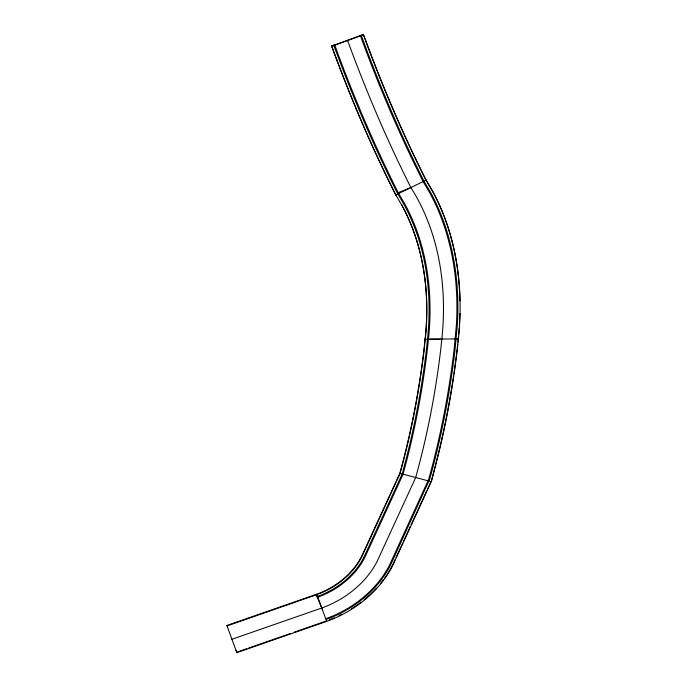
<?xml version="1.0" encoding="UTF-8"?>
<svg xmlns="http://www.w3.org/2000/svg" width="687" height="687" viewBox="0 0 687 687"><rect width="100%" height="100%" fill="white"/><g stroke="black" fill="none" stroke-linecap="round" stroke-linejoin="round"><path stroke-width="1.03" d="M326.059 618.334L326.48 619.382L333.538 616.574A104.244 83.616 -19.9 0 0 390.517 565.152L429.65 479.328A1051.771 908.412 40.2 0 0 455.129 348.824L457.362 324.47A326.127 243.018 -51.3 0 0 430.32 191.905L423.982 181.17L415.747 164.511A1378.045 710.075 -86.5 0 1 361.353 35.561L361.216 35.131L363.354 34.35A1376.095 709.07 -86.5 0 0 417.662 163.12L426.026 180.183L395.746 194.945L395.575 194.447L401.783 205.181A296.604 221.016 -51.3 0 1 425.279 339.198L425.133 338.828A296.904 221.24 -51.3 0 0 401.62 204.683M427.477 339.515L427.503 339.198A298.742 222.605 -51.3 0 0 403.844 204.228L397.507 193.391A1394.876 718.748 -86.5 0 1 333.882 45.557L333.745 45.119L331.606 45.9L331.744 46.33A1396.473 719.572 -86.5 0 0 386.841 176.945L395.746 194.945M334.689 44.921L334.792 45.23A1394.335 718.473 -86.5 0 0 398.383 193.004L404.72 203.816A299.635 223.284 -51.3 0 1 428.448 339.206L441.827 339.232L440.822 348.678A1039.603 897.9 40.2 0 1 415.618 477.723L379.748 555.689A89.43 71.731 -19.9 0 1 321.756 607.995L231.931 639.279M399.276 475.447L404.025 457.542A1024.523 884.882 40.2 0 0 424.145 348.146L425.133 338.828L424.291 348.507A1024.927 885.225 40.2 0 1 404.162 457.954L399.963 473.79L361.757 556.805A72.375 58.051 -19.9 0 1 322.203 592.512L316.303 594.856L322.229 609.137M427.503 339.198L426.515 348.532A1026.902 886.934 40.2 0 1 406.352 458.186L402.067 474.313L363.835 557.406M428.448 339.206L427.46 348.541A1027.735 887.656 40.2 0 1 407.279 458.281L402.96 474.537L364.711 557.664A75.682 60.705 -19.9 0 1 317.806 597.192L317.239 597.072M457.216 348.472L457.662 344.221M457.894 342.092L458.229 338.897A328.558 244.83 -51.3 0 0 458.444 336.759M326.17 618.626L333.186 615.844A103.273 82.835 -19.9 0 0 389.641 564.894L428.731 479.225A1050.973 907.716 40.2 0 0 454.193 348.807L456.417 324.504A325.226 242.348 -51.3 0 0 429.444 192.308L423.123 181.591L414.862 164.889A1378.611 710.367 -86.5 0 1 360.452 35.896L360.357 35.587M395.128 559.501L392.466 565.298A106.588 85.497 -19.9 0 1 384.557 578.231M396.021 557.569L402.694 543.065M403.578 541.133L410.251 526.637M411.144 524.705L426.713 490.87M427.597 488.938L430.715 482.171M347.622 40.559A1386.598 714.48 -86.5 0 0 410.886 187.56L398.271 192.661M329.399 619.794L334.2 617.888M333.788 45.256L361.259 35.26M331.744 46.33L363.492 34.788A1376.714 709.388 -86.5 0 0 417.833 163.609L426.026 180.183L432.381 190.943A328.266 244.606 -51.3 0 1 458.375 339.266L457.362 348.841A1054.279 910.576 40.2 0 1 436.657 461.415L431.281 481.656L392.586 565.753A106.502 85.428 -19.9 0 1 326.651 621.374L236.817 652.65L226.908 625.471L316.733 594.195A72.444 58.112 -19.9 0 0 361.637 556.358L399.834 473.334L431.281 481.656L436.52 461.003A1053.875 910.223 40.2 0 0 453.566 375.961M316.303 594.856L316.733 594.195L316.87 594.633L227.036 625.909L226.908 625.471M246.779 648.7L236.68 652.212L236.817 652.65M248.797 647.996L290.18 633.586M294.216 632.186L326.514 620.936L326.651 621.374L316.87 594.633M425.279 339.198L458.229 338.897M425.854 179.676L432.209 190.445A328.558 244.83 -51.3 0 1 457.095 266.47M395.583 194.464L386.678 176.456A1395.847 719.246 -86.5 0 1 331.606 45.9M316.93 596.325L317.531 596.428A74.711 59.924 -19.9 0 0 363.844 557.415M363.354 34.35L363.492 34.788M236.027 650.417L236.156 650.847M227.56 627.274L227.698 627.703M383.406 579.785A106.588 85.497 -19.9 0 1 380.409 583.615M376.536 588.063A106.588 85.497 -19.9 0 1 364.144 599.742M360.95 602.259A106.588 85.497 -19.9 0 1 356.811 605.273M355.969 605.857A106.588 85.497 -19.9 0 1 351.658 608.691M341.748 614.324A106.588 85.497 -19.9 0 1 338.949 615.715M410.886 187.56A312.43 232.816 -51.3 0 1 441.827 339.232M457.087 349.537A1053.875 910.223 40.2 0 1 453.875 373.857M457.233 267.466A328.558 244.83 -51.3 0 1 459.912 300.94M459.886 313.452A328.558 244.83 -51.3 0 1 459.32 326.119M459.174 328.24A328.558 244.83 -51.3 0 1 458.65 334.629"/></g></svg>
